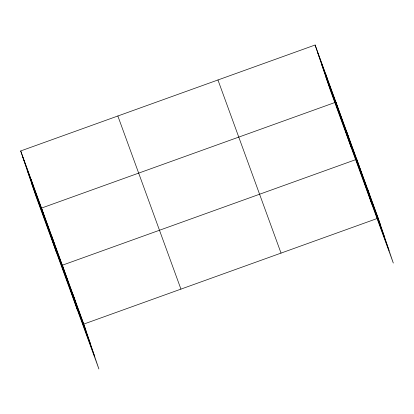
<?xml version="1.0" encoding="UTF-8"?>
<svg xmlns="http://www.w3.org/2000/svg" width="414" height="414" viewBox="0 0 414 414"><rect width="100%" height="100%" fill="white"/><g stroke="black" fill="none" stroke-linecap="round" stroke-linejoin="round"><path stroke-width="0.62" d="M20.7 150.95L83.778 324.079L98.894 368.988L35.816 195.858L20.7 150.95L315.106 45.012L378.184 218.142L393.3 263.05L330.222 89.921L315.106 45.012M83.778 324.079L378.184 218.142M317.274 51.455L380.352 224.585M321.549 64.149L384.627 237.279M325.947 77.232L389.025 250.356M217.95 79.974L281.034 253.099M117.855 115.992L180.934 289.117M22.868 157.392L85.946 330.522M27.138 170.087L90.221 343.211M31.542 183.164L94.62 356.294M367.461 188.706L369.63 195.149M371.855 204.185L356.739 159.276L62.333 265.214L77.449 310.122M346.332 130.71L348.5 137.153M351.036 147.053L335.925 102.144L41.519 208.082L56.63 252.99M325.513 73.578L327.681 80.021M73.055 294.644L75.224 301.087M51.926 236.648L54.094 243.09M31.107 179.516L33.275 185.958"/></g></svg>
